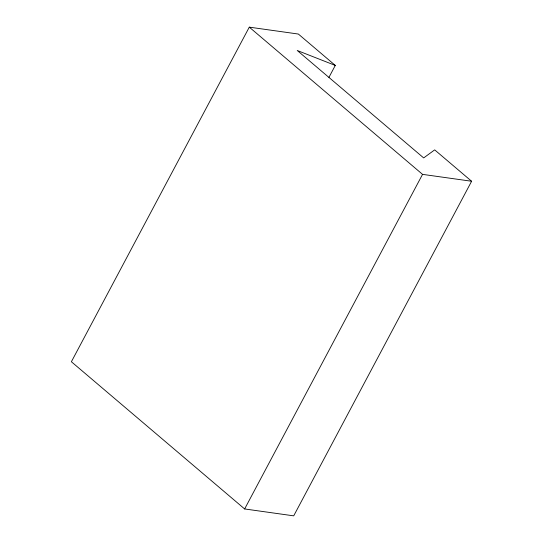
<?xml version="1.0" encoding="UTF-8"?>
<svg xmlns="http://www.w3.org/2000/svg" width="543" height="543" viewBox="0 0 543 543"><rect width="100%" height="100%" fill="white"/><g stroke="black" fill="none" stroke-linecap="round" stroke-linejoin="round"><path stroke-width="0.81" d="M335.289 65.425L298.358 34.046L249.291 27.15L71.384 361.747L244.642 508.954L293.709 515.85L471.616 181.253L434.685 149.875L423.669 157.918L297.238 50.492L335.289 65.425L328.922 77.398M244.642 508.954L422.549 174.364L471.616 181.253M249.291 27.15L422.549 174.364"/></g></svg>
